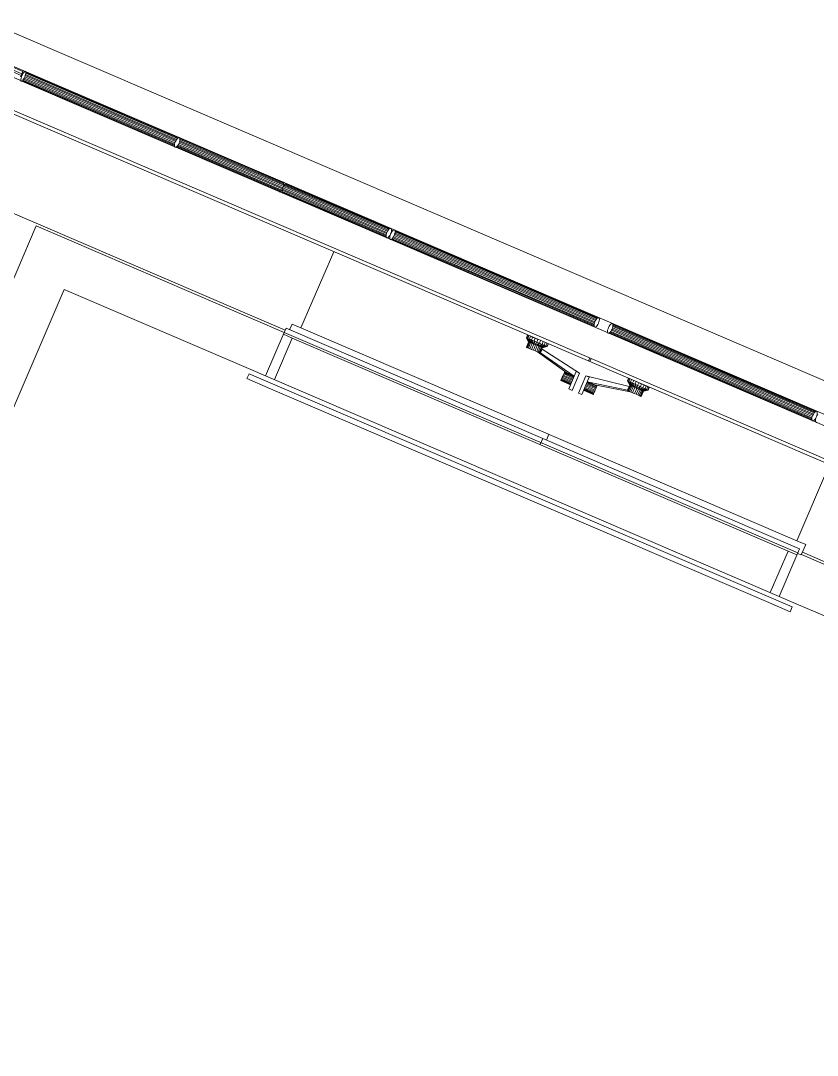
# Model space of a CAD drawing. Header units: metres. Extents: x -48 to 2360, y -1392 to 453.
# Drawn here: x 281.509 to 282.638, y -1328.608 to -1327.142 of the extents above; entities that cross this region are included whole.
import ezdxf

# ---------------------------------------------------------------- set-up
doc = ezdxf.new("R2010")
doc.units = ezdxf.units.M
doc.layers.add('MUEBLES', color=223, linetype='Continuous', lineweight=5, transparency=0.3)

msp = doc.modelspace()

# ---------------------------------------------------------------- linework, layer by layer
at = {"layer": 'MUEBLES', "transparency": 33554687}
for p, q in [((283.2505, -1327.9113), (281.4595, -1327.1422)), ((281.511, -1327.2175), (281.4403, -1327.1871)), ((281.5123, -1327.2143), (281.4416, -1327.1839)), ((281.4422, -1327.1826), (283.2332, -1327.9516)), ((283.2274, -1327.9651), (281.4364, -1327.196)), ((281.51, -1327.2197), (281.4393, -1327.1893)), ((281.511, -1327.2175), (281.5123, -1327.2143)), ((281.5127, -1327.2168), (281.5118, -1327.2184)), ((281.5123, -1327.2143), (281.5129, -1327.213)), ((281.5136, -1327.2156), (281.5127, -1327.2168)), ((281.5145, -1327.2147), (281.5136, -1327.2156)), ((281.5153, -1327.2142), (281.5145, -1327.2147)), ((281.5159, -1327.2142), (281.5153, -1327.2142)), ((281.5164, -1327.2147), (281.5159, -1327.2142)), ((281.5163, -1327.2184), (281.5165, -1327.2168)), ((281.5166, -1327.2156), (281.5164, -1327.2147)), ((281.7331, -1327.3078), (281.5164, -1327.2147)), ((281.5165, -1327.2168), (281.5166, -1327.2156)), ((281.7312, -1327.309), (281.5165, -1327.2168)), ((281.7322, -1327.3082), (281.5166, -1327.2156)), ((281.3974, -1327.231), (282.3155, -1327.6252)), ((282.3174, -1327.6208), (281.3992, -1327.2266)), ((281.5091, -1327.2219), (281.51, -1327.2197)), ((281.5098, -1327.2236), (281.5095, -1327.2251)), ((281.5095, -1327.2251), (281.5095, -1327.2263)), ((281.5095, -1327.2263), (281.5097, -1327.2272)), ((281.5097, -1327.2272), (281.5101, -1327.2277)), ((281.5103, -1327.2218), (281.5098, -1327.2236)), ((281.51, -1327.2197), (281.511, -1327.2175)), ((281.5101, -1327.2277), (281.5108, -1327.2277)), ((281.5109, -1327.2201), (281.5103, -1327.2218)), ((281.5108, -1327.2277), (281.5116, -1327.2272)), ((281.5108, -1327.2277), (281.7276, -1327.3208)), ((281.5118, -1327.2184), (281.5109, -1327.2201)), ((281.5116, -1327.2272), (281.5125, -1327.2264)), ((281.5116, -1327.2272), (281.7272, -1327.3198)), ((281.5125, -1327.2264), (281.5134, -1327.2251)), ((281.5125, -1327.2264), (281.7272, -1327.3185)), ((281.5134, -1327.2251), (281.5143, -1327.2236)), ((281.5134, -1327.2251), (281.7273, -1327.317)), ((281.5143, -1327.2236), (281.5151, -1327.2219)), ((281.5143, -1327.2236), (281.7278, -1327.3152)), ((281.5151, -1327.2219), (281.5158, -1327.2201)), ((281.5151, -1327.2219), (281.7285, -1327.3135)), ((281.5158, -1327.2201), (281.5163, -1327.2184)), ((281.7293, -1327.3118), (281.5158, -1327.2201)), ((281.7302, -1327.3103), (281.5163, -1327.2184)), ((281.7273, -1327.317), (281.7272, -1327.3185)), ((281.7272, -1327.3185), (281.7272, -1327.3198)), ((281.7278, -1327.3152), (281.7273, -1327.317)), ((281.7285, -1327.3135), (281.7278, -1327.3152)), ((281.7293, -1327.3118), (281.7285, -1327.3135)), ((281.7302, -1327.3103), (281.7293, -1327.3118)), ((281.7312, -1327.309), (281.7302, -1327.3103)), ((281.7308, -1327.3201), (281.7318, -1327.3189)), ((281.7322, -1327.3082), (281.7312, -1327.309)), ((281.7318, -1327.3189), (281.7327, -1327.3174)), ((281.7318, -1327.3189), (281.879, -1327.3821)), ((281.7331, -1327.3078), (281.7322, -1327.3082)), ((281.7327, -1327.3174), (281.7336, -1327.3157)), ((281.7327, -1327.3174), (281.88, -1327.3806)), ((281.7339, -1327.3078), (281.7331, -1327.3078)), ((281.7336, -1327.3157), (281.7342, -1327.3139)), ((281.7336, -1327.3157), (281.8808, -1327.3789)), ((281.7345, -1327.3084), (281.7339, -1327.3078)), ((281.7342, -1327.3139), (281.7347, -1327.3122)), ((281.8815, -1327.3771), (281.7342, -1327.3139)), ((281.7348, -1327.3093), (281.7345, -1327.3084)), ((281.8817, -1327.3716), (281.7345, -1327.3084)), ((281.7347, -1327.3122), (281.7348, -1327.3106)), ((281.8819, -1327.3754), (281.7347, -1327.3122)), ((281.8821, -1327.3725), (281.7348, -1327.3093)), ((281.7348, -1327.3106), (281.7348, -1327.3093)), ((281.8821, -1327.3738), (281.7348, -1327.3106)), ((281.7272, -1327.3198), (281.7276, -1327.3208)), ((281.7276, -1327.3208), (281.7281, -1327.3213)), ((281.7281, -1327.3213), (281.7289, -1327.3213)), ((281.7289, -1327.3213), (281.7298, -1327.3209)), ((281.7289, -1327.3213), (281.8762, -1327.3846)), ((281.7298, -1327.3209), (281.7308, -1327.3201)), ((281.7298, -1327.3209), (281.8771, -1327.3842)), ((281.7308, -1327.3201), (281.878, -1327.3833)), ((281.3599, -1327.3555), (281.8839, -1327.5806)), ((281.8808, -1327.3789), (281.8815, -1327.3771)), ((281.8817, -1327.3772), (281.8808, -1327.3789)), ((281.8817, -1327.3716), (281.8812, -1327.3711)), ((281.8815, -1327.3771), (281.8819, -1327.3754)), ((281.8821, -1327.3725), (281.8817, -1327.3716)), ((281.8826, -1327.3757), (281.8817, -1327.3772)), ((282.029, -1327.4404), (281.8817, -1327.3772)), ((281.8819, -1327.3754), (281.8821, -1327.3738)), ((281.8821, -1327.3738), (281.8821, -1327.3725)), ((281.8836, -1327.3745), (281.8826, -1327.3757)), ((282.0299, -1327.4389), (281.8826, -1327.3757)), ((281.8846, -1327.3736), (281.8836, -1327.3745)), ((282.0309, -1327.4377), (281.8836, -1327.3745)), ((281.8855, -1327.3732), (281.8846, -1327.3736)), ((282.0319, -1327.4369), (281.8846, -1327.3736)), ((282.0328, -1327.4365), (281.8855, -1327.3732)), ((281.8863, -1327.3733), (281.8855, -1327.3732)), ((281.8754, -1327.3845), (281.8762, -1327.3846)), ((281.8762, -1327.3846), (281.8771, -1327.3842)), ((281.8771, -1327.3842), (281.878, -1327.3833)), ((281.878, -1327.3833), (281.879, -1327.3821)), ((281.879, -1327.3821), (281.88, -1327.3806)), ((281.8797, -1327.3824), (281.8795, -1327.384)), ((281.8795, -1327.384), (281.8796, -1327.3853)), ((281.8795, -1327.384), (282.0268, -1327.4472)), ((281.8796, -1327.3853), (282.0269, -1327.4485)), ((281.8796, -1327.3853), (281.8799, -1327.3862)), ((281.8802, -1327.3807), (281.8797, -1327.3824)), ((281.8797, -1327.3824), (282.027, -1327.4457)), ((281.8799, -1327.3862), (282.0272, -1327.4495)), ((281.8799, -1327.3862), (281.8805, -1327.3867)), ((281.88, -1327.3806), (281.8808, -1327.3789)), ((281.8808, -1327.3789), (281.8802, -1327.3807)), ((281.8802, -1327.3807), (282.0275, -1327.4439)), ((282.0281, -1327.4421), (281.8808, -1327.3789)), ((281.3118, -1327.9442), (281.5314, -1327.4329)), ((281.5314, -1327.4329), (281.8826, -1327.5837)), ((282.0319, -1327.4369), (282.0309, -1327.4377)), ((282.0328, -1327.4365), (282.0319, -1327.4369)), ((282.0336, -1327.4365), (282.0328, -1327.4365)), ((282.0341, -1327.437), (282.0336, -1327.4365)), ((282.027, -1327.4457), (282.0268, -1327.4472)), ((282.0268, -1327.4472), (282.0269, -1327.4485)), ((282.0269, -1327.4485), (282.0272, -1327.4495)), ((282.0275, -1327.4439), (282.027, -1327.4457)), ((282.0272, -1327.4495), (282.0278, -1327.45)), ((282.0281, -1327.4421), (282.0275, -1327.4439)), ((282.0278, -1327.45), (282.0285, -1327.45)), ((282.029, -1327.4404), (282.0281, -1327.4421)), ((282.0285, -1327.45), (282.0294, -1327.4496)), ((282.0299, -1327.4389), (282.029, -1327.4404)), ((282.0294, -1327.4496), (282.0304, -1327.4488)), ((282.0309, -1327.4377), (282.0299, -1327.4389)), ((282.0304, -1327.4488), (282.0314, -1327.4476)), ((282.0314, -1327.4476), (282.0324, -1327.446)), ((282.0322, -1327.4479), (282.032, -1327.4494)), ((282.032, -1327.4494), (282.032, -1327.4507)), ((282.032, -1327.4507), (282.0324, -1327.4517)), ((282.0326, -1327.4461), (282.0322, -1327.4479)), ((282.0324, -1327.446), (282.0332, -1327.4443)), ((282.0333, -1327.4444), (282.0326, -1327.4461)), ((282.0332, -1327.4443), (282.0339, -1327.4426)), ((282.0341, -1327.4427), (282.0333, -1327.4444)), ((282.0339, -1327.4426), (282.0343, -1327.4408)), ((282.0344, -1327.438), (282.0341, -1327.437)), ((282.0351, -1327.4411), (282.0341, -1327.4427)), ((282.0343, -1327.4408), (282.0345, -1327.4393)), ((282.0345, -1327.4393), (282.0344, -1327.438)), ((282.0346, -1327.4518), (282.0356, -1327.451)), ((282.0361, -1327.4399), (282.0351, -1327.4411)), ((282.0356, -1327.451), (282.0366, -1327.4498)), ((282.0356, -1327.451), (282.1785, -1327.5123)), ((282.037, -1327.4391), (282.0361, -1327.4399)), ((282.0366, -1327.4498), (282.0375, -1327.4483)), ((282.0366, -1327.4498), (282.1791, -1327.511)), ((282.038, -1327.4387), (282.037, -1327.4391)), ((282.0375, -1327.4483), (282.0384, -1327.4465)), ((282.0375, -1327.4483), (282.1798, -1327.5093)), ((282.0387, -1327.4387), (282.038, -1327.4387)), ((282.0384, -1327.4465), (282.039, -1327.4448)), ((282.0384, -1327.4465), (282.1805, -1327.5076)), ((282.0393, -1327.4392), (282.0387, -1327.4387)), ((282.039, -1327.4448), (282.0395, -1327.443)), ((282.1813, -1327.5058), (282.039, -1327.4448)), ((282.0396, -1327.4402), (282.0393, -1327.4392)), ((282.1833, -1327.5011), (282.0393, -1327.4392)), ((282.0395, -1327.443), (282.0397, -1327.4415)), ((282.182, -1327.5042), (282.0395, -1327.443)), ((282.183, -1327.5018), (282.0396, -1327.4402)), ((282.0397, -1327.4415), (282.0396, -1327.4402)), ((282.1826, -1327.5028), (282.0397, -1327.4415)), ((282.0324, -1327.4517), (282.0329, -1327.4522)), ((282.0329, -1327.4522), (282.0337, -1327.4522)), ((282.0337, -1327.4522), (282.0346, -1327.4518)), ((282.0337, -1327.4522), (282.1777, -1327.5141)), ((282.0346, -1327.4518), (282.178, -1327.5134)), ((281.9063, -1327.5772), (281.9526, -1327.4694)), ((282.1798, -1327.5093), (282.322, -1327.5704)), ((282.3227, -1327.5686), (282.1805, -1327.5076)), ((282.3235, -1327.5669), (282.1813, -1327.5058)), ((282.3245, -1327.5654), (282.182, -1327.5042)), ((282.3255, -1327.5642), (282.1826, -1327.5028)), ((282.3265, -1327.5634), (282.183, -1327.5018)), ((282.3274, -1327.5629), (282.1833, -1327.5011)), ((281.042, -1328.7544), (281.5708, -1327.5228)), ((281.5708, -1327.5228), (281.8352, -1327.6363)), ((282.1777, -1327.5141), (282.3218, -1327.5759)), ((282.178, -1327.5134), (282.3215, -1327.575)), ((282.1785, -1327.5123), (282.3214, -1327.5737)), ((282.1791, -1327.511), (282.3216, -1327.5721)), ((282.3227, -1327.5686), (282.322, -1327.5704)), ((282.3235, -1327.5669), (282.3227, -1327.5686)), ((282.3245, -1327.5654), (282.3235, -1327.5669)), ((282.3255, -1327.5642), (282.3245, -1327.5654)), ((282.3265, -1327.5634), (282.3255, -1327.5642)), ((282.3274, -1327.5629), (282.3265, -1327.5634)), ((282.3281, -1327.563), (282.3274, -1327.5629)), ((282.3287, -1327.5635), (282.3281, -1327.563)), ((282.3284, -1327.569), (282.3289, -1327.5673)), ((282.329, -1327.5644), (282.3287, -1327.5635)), ((282.3289, -1327.5673), (282.3291, -1327.5657)), ((282.3291, -1327.5657), (282.329, -1327.5644)), ((281.8826, -1327.5837), (281.8851, -1327.5779)), ((281.8851, -1327.5779), (282.2488, -1327.7341)), ((281.8938, -1327.5719), (281.8902, -1327.5801)), ((281.9063, -1327.5772), (281.8938, -1327.5719)), ((282.6087, -1327.8789), (281.9063, -1327.5772)), ((282.3216, -1327.5721), (282.3214, -1327.5737)), ((282.3214, -1327.5737), (282.3215, -1327.575)), ((282.3215, -1327.575), (282.3218, -1327.5759)), ((282.322, -1327.5704), (282.3216, -1327.5721)), ((282.3218, -1327.5759), (282.3223, -1327.5765)), ((282.3223, -1327.5765), (282.3231, -1327.5765)), ((282.3231, -1327.5765), (282.324, -1327.5761)), ((282.324, -1327.5761), (282.325, -1327.5753)), ((282.325, -1327.5753), (282.326, -1327.574)), ((282.326, -1327.574), (282.327, -1327.5725)), ((282.327, -1327.5725), (282.3278, -1327.5708)), ((282.3278, -1327.5708), (282.3284, -1327.569)), ((282.3407, -1327.5804), (282.3405, -1327.5819)), ((282.3405, -1327.5819), (282.3406, -1327.5832)), ((282.3406, -1327.5832), (282.3409, -1327.5842)), ((282.3412, -1327.5786), (282.3407, -1327.5804)), ((282.3418, -1327.5768), (282.3412, -1327.5786)), ((282.3427, -1327.5751), (282.3418, -1327.5768)), ((282.3436, -1327.5736), (282.3427, -1327.5751)), ((282.3431, -1327.5843), (282.3441, -1327.5835)), ((282.3446, -1327.5724), (282.3436, -1327.5736)), ((282.3441, -1327.5835), (282.3451, -1327.5823)), ((282.3441, -1327.5835), (282.487, -1327.6448)), ((282.3456, -1327.5716), (282.3446, -1327.5724)), ((282.3451, -1327.5823), (282.3461, -1327.5807)), ((282.3451, -1327.5823), (282.4876, -1327.6434)), ((282.3465, -1327.5712), (282.3456, -1327.5716)), ((282.3461, -1327.5807), (282.3469, -1327.579)), ((282.3461, -1327.5807), (282.4883, -1327.6418)), ((282.3473, -1327.5712), (282.3465, -1327.5712)), ((282.3469, -1327.579), (282.3476, -1327.5773)), ((282.3469, -1327.579), (282.4891, -1327.6401)), ((282.3478, -1327.5717), (282.3473, -1327.5712)), ((282.3476, -1327.5773), (282.348, -1327.5755)), ((282.4898, -1327.6383), (282.3476, -1327.5773)), ((282.3481, -1327.5727), (282.3478, -1327.5717)), ((282.4919, -1327.6336), (282.3478, -1327.5717)), ((282.348, -1327.5755), (282.3482, -1327.574)), ((282.4905, -1327.6367), (282.348, -1327.5755)), ((282.4916, -1327.6343), (282.3481, -1327.5727)), ((282.3482, -1327.574), (282.3481, -1327.5727)), ((282.4911, -1327.6353), (282.3482, -1327.574)), ((281.8561, -1327.6453), (281.8826, -1327.5837)), ((281.8687, -1327.6507), (281.894, -1327.5918)), ((281.894, -1327.5918), (281.8814, -1327.5864)), ((281.8826, -1327.5837), (282.6101, -1327.8961)), ((281.894, -1327.5918), (282.5964, -1327.8934)), ((282.2272, -1327.5875), (282.2256, -1327.5915)), ((282.2256, -1327.5915), (282.2261, -1327.5917)), ((282.2256, -1327.5915), (282.2291, -1327.5975)), ((282.2256, -1327.5915), (282.2287, -1327.5974)), ((282.2258, -1327.6048), (282.2287, -1327.5974)), ((282.2277, -1327.5877), (282.2261, -1327.5917)), ((282.2261, -1327.5917), (282.2291, -1327.5975)), ((282.2276, -1327.5923), (282.2261, -1327.5917)), ((282.2261, -1327.5917), (282.23, -1327.5979)), ((282.2261, -1327.605), (282.2291, -1327.5975)), ((282.227, -1327.6054), (282.23, -1327.5979)), ((282.2277, -1327.5877), (282.2272, -1327.5875)), ((282.2292, -1327.5883), (282.2276, -1327.5923)), ((282.2276, -1327.5923), (282.2316, -1327.5985)), ((282.2276, -1327.5923), (282.2299, -1327.5933)), ((282.2276, -1327.5923), (282.23, -1327.5979)), ((282.2292, -1327.5883), (282.2277, -1327.5877)), ((282.2287, -1327.5974), (282.2291, -1327.5975)), ((282.2291, -1327.5975), (282.23, -1327.5979)), ((282.2315, -1327.5893), (282.2292, -1327.5883)), ((282.2315, -1327.5893), (282.2299, -1327.5933)), ((282.2316, -1327.5985), (282.2299, -1327.5933)), ((282.2299, -1327.5933), (282.2336, -1327.5994)), ((282.2299, -1327.5933), (282.233, -1327.5945)), ((282.23, -1327.5979), (282.2316, -1327.5985)), ((282.2346, -1327.5906), (282.2315, -1327.5893)), ((282.2327, -1327.5898), (282.2328, -1327.5897)), ((282.233, -1327.5899), (282.2331, -1327.5898)), ((282.2346, -1327.5906), (282.233, -1327.5945)), ((282.233, -1327.5945), (282.2359, -1327.6004)), ((282.2336, -1327.5994), (282.233, -1327.5945)), ((282.233, -1327.5945), (282.2366, -1327.596)), ((282.234, -1327.5903), (282.234, -1327.5902)), ((282.2381, -1327.5921), (282.2346, -1327.5906)), ((282.2354, -1327.5909), (282.2355, -1327.5909)), ((282.2359, -1327.6004), (282.2366, -1327.596)), ((282.2381, -1327.5921), (282.2366, -1327.596)), ((282.2366, -1327.596), (282.2384, -1327.6014)), ((282.2366, -1327.596), (282.2404, -1327.5976)), ((282.2373, -1327.5917), (282.2374, -1327.5917)), ((282.242, -1327.5936), (282.2381, -1327.5921)), ((282.2404, -1327.5976), (282.2384, -1327.6014)), ((282.2396, -1327.5927), (282.2396, -1327.5926)), ((282.242, -1327.5936), (282.2404, -1327.5976)), ((282.2404, -1327.5976), (282.2442, -1327.5992)), ((282.242, -1327.5937), (282.242, -1327.5936)), ((282.2442, -1327.5992), (282.2458, -1327.5953)), ((282.2478, -1327.6007), (282.2493, -1327.5968)), ((282.2508, -1327.6019), (282.2524, -1327.5981)), ((282.3409, -1327.5842), (282.3415, -1327.5847)), ((282.3415, -1327.5847), (282.3422, -1327.5847)), ((282.3422, -1327.5847), (282.3431, -1327.5843)), ((282.3422, -1327.5847), (282.4863, -1327.6466)), ((282.3431, -1327.5843), (282.4866, -1327.6459)), ((282.2261, -1327.605), (282.2258, -1327.6048)), ((282.227, -1327.6054), (282.2261, -1327.605)), ((282.2286, -1327.606), (282.227, -1327.6054)), ((282.2286, -1327.606), (282.2316, -1327.5985)), ((282.2306, -1327.6069), (282.2286, -1327.606)), ((282.2306, -1327.6069), (282.2336, -1327.5994)), ((282.2329, -1327.6078), (282.2306, -1327.6069)), ((282.2316, -1327.5985), (282.2336, -1327.5994)), ((282.2329, -1327.6078), (282.2359, -1327.6004)), ((282.2355, -1327.6089), (282.2329, -1327.6078)), ((282.2336, -1327.5994), (282.2359, -1327.6004)), ((282.2384, -1327.6014), (282.2355, -1327.6089)), ((282.238, -1327.6099), (282.2355, -1327.6089)), ((282.2359, -1327.6004), (282.2384, -1327.6014)), ((282.2409, -1327.6024), (282.238, -1327.6099)), ((282.2403, -1327.6109), (282.238, -1327.6099)), ((282.2384, -1327.6014), (282.2442, -1327.5992)), ((282.2384, -1327.6014), (282.2409, -1327.6024)), ((282.2433, -1327.6034), (282.2403, -1327.6109)), ((282.2423, -1327.6117), (282.2403, -1327.6109)), ((282.2442, -1327.5992), (282.2409, -1327.6024)), ((282.2409, -1327.6024), (282.2478, -1327.6007)), ((282.2409, -1327.6024), (282.2433, -1327.6034)), ((282.2413, -1327.6113), (282.283, -1327.6409)), ((282.2453, -1327.6042), (282.2423, -1327.6117)), ((282.2439, -1327.6124), (282.2423, -1327.6117)), ((282.2433, -1327.6034), (282.2478, -1327.6007)), ((282.2433, -1327.6034), (282.2508, -1327.6019)), ((282.2433, -1327.6034), (282.2453, -1327.6042)), ((282.2468, -1327.6049), (282.2439, -1327.6124)), ((282.2448, -1327.6128), (282.2439, -1327.6124)), ((282.2442, -1327.5992), (282.2478, -1327.6007)), ((282.2478, -1327.6053), (282.2448, -1327.6128)), ((282.2452, -1327.6129), (282.2448, -1327.6128)), ((282.2481, -1327.6054), (282.2452, -1327.6129)), ((282.2508, -1327.6019), (282.2453, -1327.6042)), ((282.2453, -1327.6042), (282.2532, -1327.6029)), ((282.2453, -1327.6042), (282.2468, -1327.6049)), ((282.2454, -1327.6124), (282.2455, -1327.6125)), ((282.2455, -1327.6125), (282.2477, -1327.6075)), ((282.2455, -1327.6125), (282.2917, -1327.6447)), ((282.2468, -1327.6049), (282.2532, -1327.6029)), ((282.2468, -1327.6049), (282.2547, -1327.6035)), ((282.2468, -1327.6049), (282.2478, -1327.6053)), ((282.2477, -1327.6075), (282.2474, -1327.6074)), ((282.3008, -1327.6413), (282.2477, -1327.6075)), ((282.2478, -1327.6007), (282.2508, -1327.6019)), ((282.2478, -1327.6053), (282.2547, -1327.6035)), ((282.2478, -1327.6053), (282.2552, -1327.6037)), ((282.2478, -1327.6053), (282.2481, -1327.6054)), ((282.2481, -1327.6054), (282.2552, -1327.6037)), ((282.2508, -1327.6019), (282.2532, -1327.6029)), ((282.2532, -1327.6029), (282.2547, -1327.5991)), ((282.2532, -1327.6029), (282.2547, -1327.6035)), ((282.2547, -1327.6035), (282.2562, -1327.5998)), ((282.2547, -1327.6035), (282.2552, -1327.6037)), ((282.2552, -1327.6037), (282.2567, -1327.6)), ((282.3135, -1327.6244), (282.3154, -1327.62)), ((282.3155, -1327.6252), (282.3174, -1327.6208)), ((283.2269, -1328.0166), (282.3155, -1327.6252)), ((282.3174, -1327.6208), (283.2349, -1328.0148)), ((281.8352, -1327.6363), (281.8561, -1327.6453)), ((282.2784, -1327.6426), (282.279, -1327.6413)), ((282.279, -1327.6413), (282.2794, -1327.6404)), ((282.279, -1327.6413), (282.2928, -1327.6473)), ((282.2794, -1327.6404), (282.2797, -1327.6397)), ((282.2794, -1327.6404), (282.2932, -1327.6463)), ((282.2797, -1327.6397), (282.2798, -1327.6395)), ((282.2797, -1327.6397), (282.2935, -1327.6457)), ((282.2798, -1327.6395), (282.2935, -1327.6455)), ((282.2856, -1327.6639), (282.2962, -1327.6393)), ((282.3008, -1327.6413), (282.2902, -1327.6659)), ((282.2962, -1327.6393), (282.3008, -1327.6413)), ((282.4883, -1327.6418), (282.6306, -1327.7029)), ((282.6312, -1327.7011), (282.4891, -1327.6401)), ((282.6321, -1327.6994), (282.4898, -1327.6383)), ((282.633, -1327.6979), (282.4905, -1327.6367)), ((282.634, -1327.6967), (282.4911, -1327.6353)), ((282.635, -1327.6958), (282.4916, -1327.6343)), ((282.6359, -1327.6954), (282.4919, -1327.6336)), ((281.8327, -1327.6423), (281.8297, -1327.6491)), ((281.8297, -1327.6491), (281.8632, -1327.6635)), ((282.602, -1327.9726), (281.8327, -1327.6423)), ((281.8561, -1327.6453), (282.5836, -1327.9577)), ((282.2745, -1327.6518), (282.2746, -1327.6516)), ((282.2883, -1327.6578), (282.2745, -1327.6518)), ((282.2746, -1327.6516), (282.2748, -1327.651)), ((282.2883, -1327.6576), (282.2746, -1327.6516)), ((282.2748, -1327.651), (282.2752, -1327.65)), ((282.2886, -1327.6569), (282.2748, -1327.651)), ((282.2752, -1327.65), (282.2758, -1327.6488)), ((282.289, -1327.656), (282.2752, -1327.65)), ((282.2758, -1327.6488), (282.2764, -1327.6473)), ((282.2896, -1327.6547), (282.2758, -1327.6488)), ((282.2764, -1327.6473), (282.2771, -1327.6457)), ((282.2902, -1327.6532), (282.2764, -1327.6473)), ((282.2771, -1327.6457), (282.2778, -1327.6441)), ((282.2909, -1327.6516), (282.2771, -1327.6457)), ((282.2778, -1327.6441), (282.2784, -1327.6426)), ((282.2778, -1327.6441), (282.2916, -1327.65)), ((282.2784, -1327.6426), (282.2922, -1327.6485)), ((282.31, -1327.6452), (282.2994, -1327.6698)), ((282.304, -1327.6718), (282.3146, -1327.6472)), ((282.3146, -1327.6472), (282.31, -1327.6452)), ((282.31, -1327.6452), (282.371, -1327.6605)), ((282.3244, -1327.6623), (282.3106, -1327.6564)), ((282.325, -1327.6611), (282.3112, -1327.6552)), ((282.3254, -1327.6601), (282.3116, -1327.6542)), ((282.3256, -1327.6595), (282.3118, -1327.6536)), ((282.3257, -1327.6593), (282.3119, -1327.6533)), ((282.3689, -1327.6654), (282.3138, -1327.6541)), ((282.3686, -1327.6525), (282.3703, -1327.6488)), ((282.3722, -1327.6587), (282.3686, -1327.6525)), ((282.3691, -1327.6527), (282.3686, -1327.6525)), ((282.3726, -1327.6589), (282.3686, -1327.6525)), ((282.3691, -1327.6527), (282.3708, -1327.649)), ((282.3706, -1327.6533), (282.3691, -1327.6527)), ((282.3735, -1327.6593), (282.3691, -1327.6527)), ((282.3726, -1327.6589), (282.3691, -1327.6527)), ((282.3706, -1327.6533), (282.3723, -1327.6496)), ((282.3729, -1327.6544), (282.3706, -1327.6533)), ((282.3735, -1327.6593), (282.3706, -1327.6533)), ((282.375, -1327.66), (282.3706, -1327.6533)), ((282.3729, -1327.6544), (282.3746, -1327.6506)), ((282.3759, -1327.6557), (282.3729, -1327.6544)), ((282.3729, -1327.6544), (282.375, -1327.66)), ((282.377, -1327.6608), (282.3729, -1327.6544)), ((282.3759, -1327.6557), (282.3777, -1327.6519)), ((282.3793, -1327.6619), (282.3759, -1327.6557)), ((282.377, -1327.6608), (282.3759, -1327.6557)), ((282.3795, -1327.6573), (282.3759, -1327.6557)), ((282.3795, -1327.6573), (282.3812, -1327.6534)), ((282.385, -1327.6551), (282.3832, -1327.6589)), ((282.385, -1327.6551), (282.385, -1327.6551)), ((282.385, -1327.6551), (282.3888, -1327.6568)), ((282.3874, -1327.6561), (282.3874, -1327.6561)), ((282.4863, -1327.6466), (282.6303, -1327.7084)), ((282.4866, -1327.6459), (282.63, -1327.7075)), ((282.487, -1327.6448), (282.6299, -1327.7062)), ((282.4876, -1327.6434), (282.6301, -1327.7046)), ((281.8632, -1327.6635), (282.5656, -1327.9651)), ((282.2902, -1327.6659), (282.2856, -1327.6639)), ((282.2994, -1327.6698), (282.304, -1327.6718)), ((282.3066, -1327.6657), (282.3204, -1327.6716)), ((282.3067, -1327.6655), (282.3205, -1327.6714)), ((282.307, -1327.6648), (282.3208, -1327.6708)), ((282.3074, -1327.6639), (282.3212, -1327.6698)), ((282.308, -1327.6626), (282.3218, -1327.6685)), ((282.3086, -1327.6611), (282.3224, -1327.667)), ((282.3093, -1327.6595), (282.3231, -1327.6654)), ((282.3238, -1327.6638), (282.31, -1327.6579)), ((282.3204, -1327.6716), (282.3205, -1327.6714)), ((282.3205, -1327.6714), (282.3208, -1327.6708)), ((282.3208, -1327.6708), (282.3212, -1327.6698)), ((282.3212, -1327.6698), (282.3218, -1327.6685)), ((282.3218, -1327.6685), (282.3224, -1327.667)), ((282.3224, -1327.667), (282.3231, -1327.6654)), ((282.3726, -1327.6677), (282.3225, -1327.6579)), ((282.3231, -1327.6654), (282.3238, -1327.6638)), ((282.3238, -1327.6638), (282.3244, -1327.6623)), ((282.3244, -1327.6623), (282.325, -1327.6611)), ((282.325, -1327.6611), (282.3254, -1327.6601)), ((282.3254, -1327.6601), (282.3256, -1327.6595)), ((282.3256, -1327.6595), (282.3257, -1327.6593)), ((282.3722, -1327.6587), (282.3689, -1327.666)), ((282.3689, -1327.6654), (282.371, -1327.6605)), ((282.3691, -1327.6655), (282.3689, -1327.6654)), ((282.3689, -1327.666), (282.3692, -1327.6662)), ((282.3726, -1327.6589), (282.3692, -1327.6662)), ((282.3692, -1327.6662), (282.3702, -1327.6666)), ((282.3735, -1327.6593), (282.3702, -1327.6666)), ((282.3702, -1327.6666), (282.3717, -1327.6673)), ((282.371, -1327.6605), (282.3714, -1327.6606)), ((282.375, -1327.66), (282.3717, -1327.6673)), ((282.3717, -1327.6673), (282.3737, -1327.6682)), ((282.3726, -1327.6589), (282.3722, -1327.6587)), ((282.3735, -1327.6593), (282.3726, -1327.6589)), ((282.375, -1327.66), (282.3735, -1327.6593)), ((282.377, -1327.6608), (282.3737, -1327.6682)), ((282.3737, -1327.6682), (282.376, -1327.6692)), ((282.377, -1327.6608), (282.375, -1327.66)), ((282.3793, -1327.6619), (282.376, -1327.6692)), ((282.376, -1327.6692), (282.3785, -1327.6703)), ((282.3793, -1327.6619), (282.377, -1327.6608)), ((282.3818, -1327.663), (282.3785, -1327.6703)), ((282.3785, -1327.6703), (282.381, -1327.6714)), ((282.3795, -1327.6573), (282.3793, -1327.6619)), ((282.3818, -1327.663), (282.3793, -1327.6619)), ((282.3818, -1327.663), (282.3795, -1327.6573)), ((282.3832, -1327.6589), (282.3795, -1327.6573)), ((282.381, -1327.6714), (282.3843, -1327.6641)), ((282.381, -1327.6714), (282.3833, -1327.6724)), ((282.3832, -1327.6589), (282.3818, -1327.663)), ((282.387, -1327.6606), (282.3818, -1327.663)), ((282.3843, -1327.6641), (282.3818, -1327.663)), ((282.387, -1327.6606), (282.3832, -1327.6589)), ((282.3833, -1327.6724), (282.3866, -1327.6651)), ((282.3843, -1327.6641), (282.387, -1327.6606)), ((282.3906, -1327.6622), (282.3843, -1327.6641)), ((282.3866, -1327.6651), (282.3843, -1327.6641)), ((282.3853, -1327.6733), (282.3886, -1327.666)), ((282.3866, -1327.6651), (282.3906, -1327.6622)), ((282.3936, -1327.6635), (282.3866, -1327.6651)), ((282.3886, -1327.666), (282.3866, -1327.6651)), ((282.3868, -1327.674), (282.3902, -1327.6667)), ((282.3888, -1327.6568), (282.387, -1327.6606)), ((282.3906, -1327.6622), (282.387, -1327.6606)), ((282.3877, -1327.6744), (282.3911, -1327.6671)), ((282.3881, -1327.6745), (282.3914, -1327.6672)), ((282.3886, -1327.666), (282.3936, -1327.6635)), ((282.3959, -1327.6646), (282.3886, -1327.666)), ((282.3902, -1327.6667), (282.3886, -1327.666)), ((282.3888, -1327.6568), (282.3923, -1327.6583)), ((282.3896, -1327.6571), (282.3896, -1327.6571)), ((282.3959, -1327.6646), (282.3902, -1327.6667)), ((282.3974, -1327.6652), (282.3902, -1327.6667)), ((282.3911, -1327.6671), (282.3902, -1327.6667)), ((282.3923, -1327.6583), (282.3906, -1327.6622)), ((282.3936, -1327.6635), (282.3906, -1327.6622)), ((282.3974, -1327.6652), (282.3911, -1327.6671)), ((282.3979, -1327.6654), (282.3911, -1327.6671)), ((282.3914, -1327.6672), (282.3911, -1327.6671)), ((282.3979, -1327.6654), (282.3914, -1327.6672)), ((282.3915, -1327.6579), (282.3915, -1327.6579)), ((282.3923, -1327.6583), (282.3954, -1327.6597)), ((282.3929, -1327.6586), (282.393, -1327.6585)), ((282.3954, -1327.6597), (282.3936, -1327.6635)), ((282.3959, -1327.6646), (282.3936, -1327.6635)), ((282.3939, -1327.659), (282.3939, -1327.6589)), ((282.3942, -1327.6591), (282.3942, -1327.659)), ((282.3954, -1327.6597), (282.3977, -1327.6607)), ((282.3977, -1327.6607), (282.3959, -1327.6646)), ((282.3959, -1327.6646), (282.3974, -1327.6652)), ((282.3992, -1327.6613), (282.3974, -1327.6652)), ((282.3979, -1327.6654), (282.3974, -1327.6652)), ((282.3977, -1327.6607), (282.3992, -1327.6613)), ((282.3997, -1327.6616), (282.3979, -1327.6654)), ((282.3992, -1327.6613), (282.3997, -1327.6616)), ((282.3833, -1327.6724), (282.3853, -1327.6733)), ((282.3853, -1327.6733), (282.3868, -1327.674)), ((282.3868, -1327.674), (282.3877, -1327.6744)), ((282.3877, -1327.6744), (282.3881, -1327.6745)), ((282.6321, -1327.6994), (282.6312, -1327.7011)), ((282.633, -1327.6979), (282.6321, -1327.6994)), ((282.634, -1327.6967), (282.633, -1327.6979)), ((282.635, -1327.6958), (282.634, -1327.6967)), ((282.6359, -1327.6954), (282.635, -1327.6958)), ((282.6367, -1327.6955), (282.6359, -1327.6954)), ((282.6372, -1327.696), (282.6367, -1327.6955)), ((282.637, -1327.7015), (282.6374, -1327.6998)), ((282.6376, -1327.6969), (282.6372, -1327.696)), ((282.6382, -1327.7001), (282.6372, -1327.7016)), ((282.6374, -1327.6998), (282.6376, -1327.6982)), ((282.6376, -1327.6982), (282.6376, -1327.6969)), ((282.6301, -1327.7046), (282.6299, -1327.7062)), ((282.6299, -1327.7062), (282.63, -1327.7075)), ((282.63, -1327.7075), (282.6303, -1327.7084)), ((282.6306, -1327.7029), (282.6301, -1327.7046)), ((282.6303, -1327.7084), (282.6309, -1327.7089)), ((282.6312, -1327.7011), (282.6306, -1327.7029)), ((282.6309, -1327.7089), (282.6316, -1327.709)), ((282.6316, -1327.709), (282.6326, -1327.7086)), ((282.6326, -1327.7086), (282.6335, -1327.7077)), ((282.6335, -1327.7077), (282.6345, -1327.7065)), ((282.6345, -1327.7065), (282.6355, -1327.705)), ((282.6353, -1327.7068), (282.6351, -1327.7084)), ((282.6351, -1327.7084), (282.6352, -1327.7097)), ((282.6352, -1327.7097), (282.6355, -1327.7106)), ((282.6357, -1327.7051), (282.6353, -1327.7068)), ((282.6355, -1327.705), (282.6363, -1327.7033)), ((282.6355, -1327.7106), (282.636, -1327.7112)), ((282.6364, -1327.7033), (282.6357, -1327.7051)), ((282.636, -1327.7112), (282.6368, -1327.7112)), ((282.6363, -1327.7033), (282.637, -1327.7015)), ((282.6372, -1327.7016), (282.6364, -1327.7033)), ((282.6368, -1327.7112), (282.6377, -1327.7108)), ((282.6368, -1327.7112), (282.7841, -1327.7744)), ((282.254, -1327.7363), (282.2575, -1327.7281)), ((282.2488, -1327.7341), (282.2452, -1327.7426)), ((282.6126, -1327.8903), (282.2488, -1327.7341)), ((282.6551, -1327.771), (282.6087, -1327.8789)), ((282.6087, -1327.8789), (282.6213, -1327.8842)), ((282.6101, -1327.8961), (282.6126, -1327.8903)), ((282.6213, -1327.8842), (282.6149, -1327.899)), ((282.5964, -1327.8934), (282.5711, -1327.9523)), ((282.6101, -1327.8961), (282.5836, -1327.9577)), ((282.5964, -1327.8934), (282.6089, -1327.8988)), ((282.6149, -1327.899), (282.6098, -1327.8968)), ((282.6152, -1327.8983), (282.98, -1328.0549)), ((282.6166, -1327.8952), (283.1759, -1328.1354)), ((282.5836, -1327.9577), (282.6046, -1327.9667)), ((282.5656, -1327.9651), (282.5991, -1327.9795)), ((282.5991, -1327.9795), (282.602, -1327.9726)), ((282.6046, -1327.9667), (282.8877, -1328.0882))]:
    msp.add_line(p, q, dxfattribs=at)

doc.saveas('drawing.dxf')
